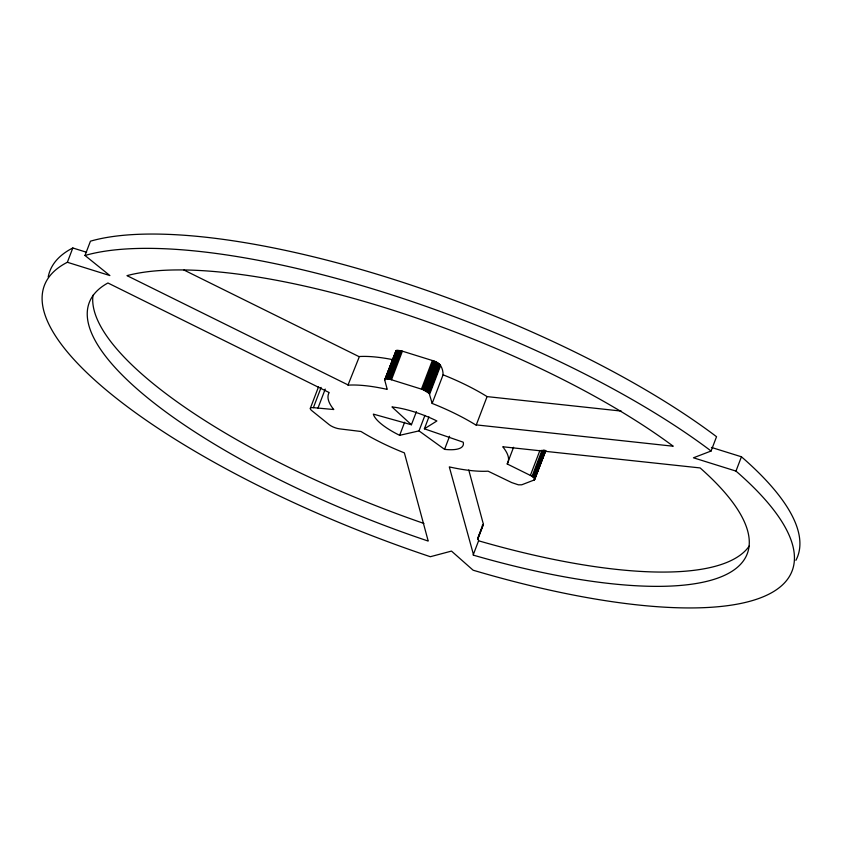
<?xml version="1.0" encoding="UTF-8"?>
<svg xmlns="http://www.w3.org/2000/svg" width="842" height="842" viewBox="0 0 842 842"><rect width="100%" height="100%" fill="white"/><g stroke="black" fill="none" stroke-linecap="round" stroke-linejoin="round"><path stroke-width="1.26" d="M384.741 380.152L396.298 350.504L401.434 350.882L432.356 360.513C439.366 362.144 443.092 367.154 443.081 374.827L432.156 403.423L432.967 403.75A96.041 28.081 20.9 0 1 475.541 424.81L673.232 446.228A352.167 102.966 20.9 0 0 126.995 275.639L348.472 385.131A96.041 28.081 20.9 0 1 386.457 389.225L387.236 389.393L384.741 380.152L395.95 350.682M395.656 351.556L395.719 350.925M468.752 469.952L483.424 524.377L482.287 525.219M507.21 463.963L507.347 463.742A96.041 28.081 20.9 0 0 502.758 446.765L700.134 467.931A352.167 102.966 20.9 0 1 473.646 555.236L449.302 466.91L450.081 467.078A96.041 28.081 20.9 0 0 488.065 471.173L511.757 482.603L518.409 484.824L521.714 484.803L534.133 480.014C536.228 478.182 531.597 476.193 530.376 475.425L507.21 463.963L513.578 447.27M67.36 262.272L109.881 275.555L84.989 255.484L90.452 241.18L92.736 240.538A400.182 117.006 20.9 0 1 713.458 434.388L716.542 436.714L711.08 451.017L693.45 457.806L735.971 471.088L738.571 473.351A400.182 117.006 20.9 0 1 474.709 570.676L473.13 570.213L451.48 551.089L430.346 556.72L428.967 556.257A400.182 117.006 20.9 0 1 65.613 263.188L67.36 262.272L72.822 247.98L86.579 252.274M310.351 408.233L318.55 386.773M313.392 407.654L333.779 409.528A96.041 28.081 20.9 0 1 329.19 392.561L107.934 282.986A352.167 102.966 20.9 0 0 427.683 540.89L428.21 541.059L404.381 452.88L403.571 452.554A96.041 28.081 20.9 0 1 360.997 431.493L339.694 428.873A7.999 2.337 20.9 0 1 329.19 424.673L311.666 410.538A7.999 2.337 20.9 0 1 313.392 407.654L321.128 387.404M317.95 408.149L325.233 389.078M347.957 385.162L359.397 356.524A96.041 28.081 20.9 0 1 393.003 359.702M384.805 379.531L396.298 350.504M385.373 379.1L396.761 350.377M385.836 378.974L397.329 350.304M386.404 378.911L387.078 378.9L398.003 350.304M387.078 378.9L387.846 378.963L398.761 350.356M387.846 378.963L388.678 379.079L399.603 350.472M388.678 379.079L389.572 379.247L400.497 350.651M389.572 379.247L390.52 379.479L401.434 350.882M390.52 379.479L391.488 379.763L402.413 351.156M416.422 411.654L411.412 424.757L373.343 414.117A48.026 14.04 20.9 0 0 399.645 435.335L404.644 422.221M391.488 379.763L421.432 389.12L432.356 360.513M421.432 389.12L422.421 389.446L433.346 360.839M432.156 403.423L429.209 393.403L423.4 389.814L434.325 361.207M424.357 390.214L435.282 361.618M425.273 390.646L436.198 362.049M426.147 391.109L437.072 362.502M426.947 391.572L437.872 362.965M427.662 392.035L438.587 363.439M428.294 392.509L439.208 363.902M428.81 392.961L439.735 364.365M429.209 393.403L440.134 364.797M429.662 394.182L440.587 365.586M399.645 435.335L419.011 430.883L424.926 415.39M419.011 430.883L444.565 449.365A48.026 14.04 20.9 0 0 451.08 449.723L451.617 449.723A48.026 14.04 20.9 0 0 463.195 442.176L424.389 428.81L428.936 416.895M444.565 449.365L449.575 436.251M476.172 425.199L487.086 396.603L621.228 411.075M477.751 538.196L482.75 525.092M477.635 539.206L483.097 524.903M483.424 524.377L477.961 538.68L478.593 540.785L473.13 555.088M530.376 475.425L539.933 450.396M532.049 476.34L542.059 450.123M532.765 476.814L542.774 450.596M533.396 477.277L543.858 449.87M533.912 477.74L544.374 450.323M534.312 478.172L544.785 450.765M534.607 478.582L545.069 451.175M534.133 480.014L545.616 450.986M534.481 479.824L545.69 450.354M534.702 479.593L545.721 450.691M735.971 471.088L741.434 456.785L711.416 447.418M424.389 428.81L436.893 420.968A48.026 14.04 20.9 0 0 391.972 406.939L411.412 424.757M72.822 247.98L71.075 248.885A400.182 117.006 20.9 0 0 48.204 277.007M84.989 255.484L87.273 254.842A400.182 117.006 20.9 0 1 707.996 448.691L711.08 451.017M478.593 540.785L479.109 540.943A352.167 102.966 20.9 0 0 749.359 545.879M422.421 389.446L423.4 389.814M443.081 374.827L443.892 375.143A96.041 28.081 20.9 0 1 486.465 396.214L487.086 396.603M183.977 270.04L358.881 356.555M741.434 456.785L744.033 459.048A400.182 117.006 20.9 0 1 795.901 560.34M423.905 523.44A352.167 102.966 20.9 0 1 92.978 295.237"/></g></svg>
